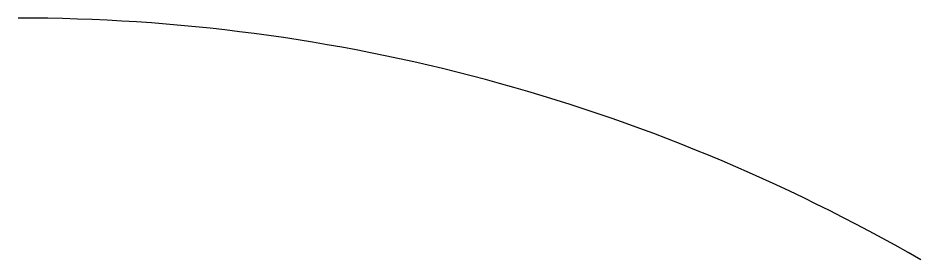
# Model space of a CAD drawing. Extents: x 0 to 7.5, y -2.01 to 0.
import ezdxf

# ---------------------------------------------------------------- set-up
doc = ezdxf.new("R2010")
doc.units = 0
doc.layers.add('MODELSKETCH_VISIBLE', color=7, linetype='CONTINUOUS')

msp = doc.modelspace()

# ---------------------------------------------------------------- linework, layer by layer
at = {"layer": 'MODELSKETCH_VISIBLE'}
msp.add_arc((0, -15), 15, 60, 90, dxfattribs=at)

doc.saveas('drawing.dxf')
